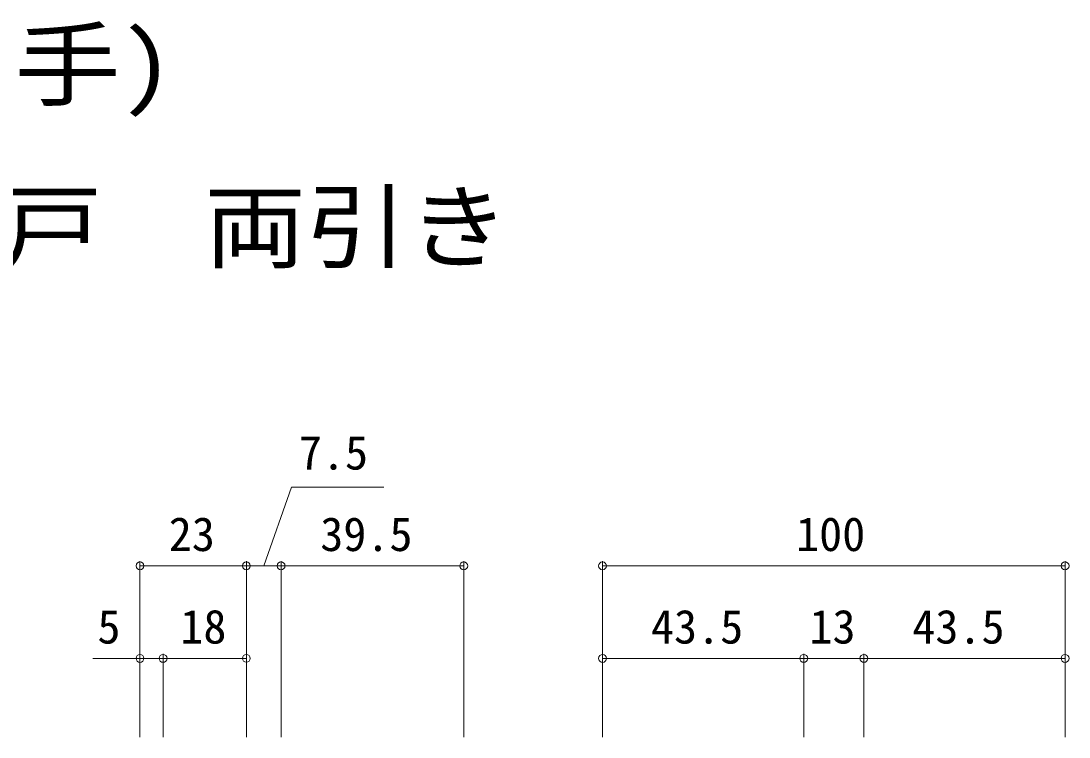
# Model space of a CAD drawing. Units: millimetres, scale not verified. Extents: x -1682 to -296, y -1188 to 1056.
# Drawn here: x -1560.5 to -1334, y -4.9 to 149.8 of the extents above; entities that cross this region are included whole.
import ezdxf
from ezdxf.enums import TextEntityAlignment as Align

# ---------------------------------------------------------------- set-up
doc = ezdxf.new("R2010")
doc.units = ezdxf.units.MM
doc.header["$LTSCALE"] = 4
doc.layers.add('0-1_USER1', color=3, linetype='Continuous')
doc.layers.add('0-7_YKK_D', color=6, linetype='Continuous', lineweight=9)
doc.styles.add('ＭＳ ゴシック', font='')
doc.styles.get('ＭＳ ゴシック').set_extended_font_data('MS Gothic')

msp = doc.modelspace()

# ---------------------------------------------------------------- linework, layer by layer
at = {"layer": '0-7_YKK_D'}
for p, q in [((-1508.062, 32.1), (-1502.062, 49.1)), ((-1502.062, 49.1), (-1482.062, 49.1)), ((-1534.812, -4.89), (-1534.812, 33.1)), ((-1511.812, 32.1), (-1534.812, 32.1)), ((-1511.812, -4.89), (-1511.812, 33.1)), ((-1511.812, -4.89), (-1511.812, 33.1)), ((-1511.812, 32.1), (-1504.313, 32.1)), ((-1504.313, -4.89), (-1504.313, 33.1)), ((-1504.313, -4.89), (-1504.311, 33.1)), ((-1504.311, 32.1), (-1464.811, 32.097)), ((-1464.813, -4.89), (-1464.811, 33.097)), ((-1434.813, -4.89), (-1434.815, 33.097)), ((-1334.817, 32.104), (-1434.815, 32.097)), ((-1334.815, -4.89), (-1334.817, 33.104)), ((-1534.812, 12.1), (-1545.012, 12.1)), ((-1534.812, -4.89), (-1534.812, 13.1)), ((-1529.812, 12.1), (-1534.812, 12.1)), ((-1529.812, -4.89), (-1529.812, 13.11)), ((-1529.812, -4.89), (-1529.812, 13.1)), ((-1529.812, 12.11), (-1511.812, 12.11)), ((-1511.812, -4.89), (-1511.812, 13.11)), ((-1434.813, -4.89), (-1434.814, 13.097)), ((-1434.814, 12.097), (-1391.313, 12.1)), ((-1391.312, -4.89), (-1391.313, 13.1)), ((-1391.311, -4.89), (-1391.31, 13.103)), ((-1391.31, 12.103), (-1378.314, 12.102)), ((-1378.315, -4.89), (-1378.314, 13.102)), ((-1378.315, -4.89), (-1378.314, 13.102)), ((-1378.314, 12.102), (-1334.813, 12.1)), ((-1334.814, -4.89), (-1334.813, 13.1))]:
    msp.add_line(p, q, dxfattribs=at)
for centre in [(-1534.812, 32.1), (-1511.812, 32.1), (-1511.812, 32.1), (-1504.313, 32.1), (-1504.311, 32.1), (-1464.811, 32.097), (-1434.815, 32.097), (-1334.817, 32.104), (-1534.812, 12.1), (-1529.812, 12.11), (-1529.812, 12.1), (-1511.812, 12.11), (-1434.814, 12.097), (-1391.313, 12.1), (-1391.31, 12.103), (-1378.314, 12.102), (-1378.314, 12.102), (-1334.813, 12.1)]:
    msp.add_circle(centre, 0.85, dxfattribs=at)

# ---------------------------------------------------------------- texts
at = {"layer": '0-1_USER1', "style": 'ＭＳ ゴシック'}
for s, width, p in [(' (左勝手)', 1.15, (-1630.891, 128.633)), ('収納網戸\u3000両引き', 1.1, (-1630.891, 93.633))]:
    msp.add_text(s, height=14.66, dxfattribs=dict(at, width=width)).set_placement(p, align=Align.BOTTOM_LEFT)
at = {"layer": '0-7_YKK_D', "color": 4, "style": 'ＭＳ ゴシック'}
for s, p in [('7.5', (-1500.462, 50.7)), ('23', (-1528.592, 33.1)), ('5', (-1544.012, 13.1)), ('18', (-1526.092, 13.11))]:
    msp.add_text(s, height=7.331, dxfattribs=at).set_placement(p, align=Align.BOTTOM_LEFT)
for s, rotation, p in [('39.5', 359.996, (-1495.841, 33.099)), ('100', 0.004, (-1392.976, 33.1)), ('43.5', 0.004, (-1424.344, 13.098)), ('13', 359.997, (-1390.092, 13.103)), ('43.5', 359.997, (-1367.844, 13.102))]:
    msp.add_text(s, height=7.331, rotation=rotation, dxfattribs=at).set_placement(p, align=Align.BOTTOM_LEFT)

doc.saveas('drawing.dxf')
